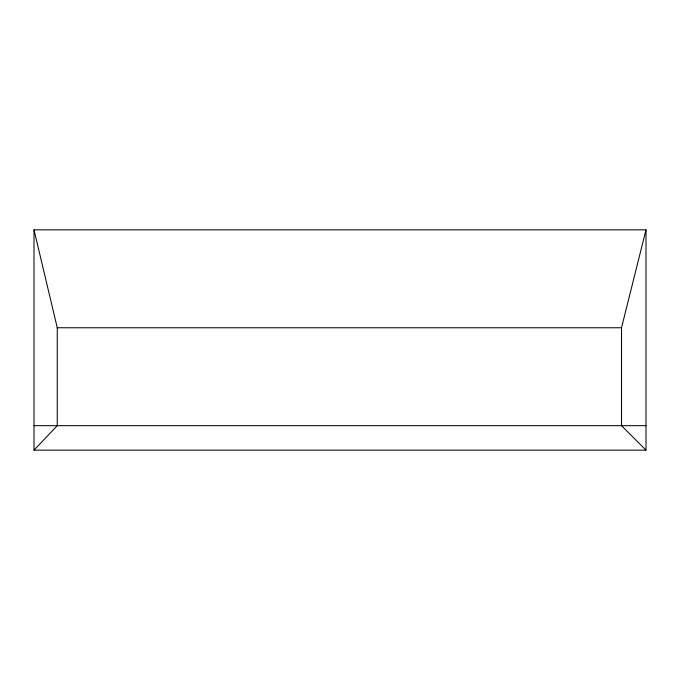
<?xml version="1.0" encoding="UTF-8"?>
<svg xmlns="http://www.w3.org/2000/svg" width="680" height="680" viewBox="0 0 680 680"><rect width="100%" height="100%" fill="white"/><g stroke="black" fill="none" stroke-linecap="round" stroke-linejoin="round"><path stroke-width="1.02" d="M646 450.16L621.52 425.68L621.52 327.76L646 229.84L34 229.84L34 450.16L646 450.16L646 229.84M34 450.16L57.256 425.68L57.256 327.76L34 229.84M57.256 327.76L621.52 327.76M34 425.68L646 425.68"/></g></svg>
